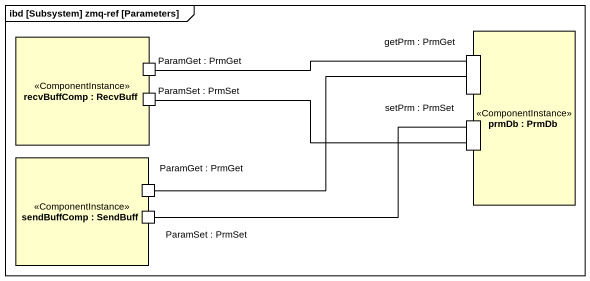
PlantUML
@startuml
mainframe ibd [Subsystem] zmq-ref [Parameters]
rectangle "recvBuffComp : RecvBuff" as recvBuffComp <<ComponentInstance>> {
  port "ParamGet : PrmGet" as ParamGet_PrmGet
  port "ParamSet : PrmSet" as ParamSet_PrmSet
}
rectangle "prmDb : PrmDb" as prmDb <<ComponentInstance>> {
  port "getPrm : PrmGet" as getPrm_PrmGet
  port "setPrm : PrmSet" as setPrm_PrmSet
}
rectangle "sendBuffComp : SendBuff" as sendBuffComp <<ComponentInstance>> {
  port "ParamGet : PrmGet" as ParamGet_PrmGet_2
  port "ParamSet : PrmSet" as ParamSet_PrmSet_2
}
ParamGet_PrmGet -right- getPrm_PrmGet
ParamSet_PrmSet -right- setPrm_PrmSet
ParamGet_PrmGet_2 -right- getPrm_PrmGet
ParamSet_PrmSet_2 -right- setPrm_PrmSet
@enduml
